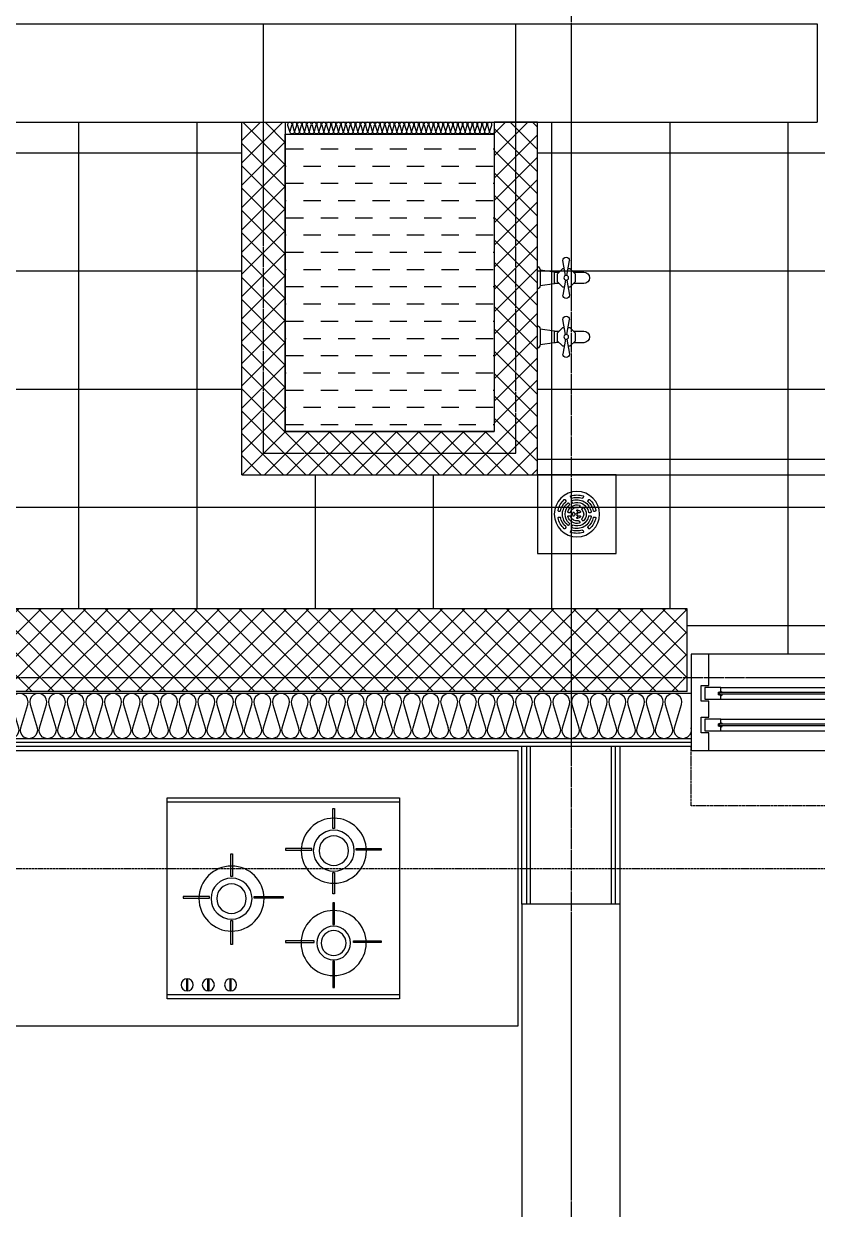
# Model space of a CAD drawing. Header units: millimetres. Extents: x 18456 to 179493, y -203649 to 469211.
# Drawn here: x 135977 to 137991, y 351088 to 354097 of the extents above; entities that cross this region are included whole.
import ezdxf

# ---------------------------------------------------------------- set-up
doc = ezdxf.new("R2010")
doc.units = ezdxf.units.MM
for name, pattern in [('X-평면도(기본형)$0$CEN', [52.5, 50, -1, 0.5, -1]), ('X-평면도(기본형)$0$HID', [2.8, 1.8, -1]), ('X-평면도(기본형)$0$HID2', [7.5, 6, -1.5])]:
    doc.linetypes.add(name, pattern=pattern)
for name, color, linetype, true_color in [('X-평면도(기본형)$0$40HAT', 9, 'Continuous', 0x808080), ('X-평면도(기본형)$0$4GYP', 4, 'Continuous', 0x00ffff), ('X-평면도(기본형)$0$7GYP', 7, 'Continuous', 0x000000), ('X-평면도(기본형)$0$AHID', 5, 'X-평면도(기본형)$0$HID', 0x0000ff), ('X-평면도(기본형)$0$CEN', 1, 'X-평면도(기본형)$0$CEN', 0xff0000), ('X-평면도(기본형)$0$DOOR', 4, 'Continuous', 0x00ffff), ('X-평면도(기본형)$0$FUR-K', 6, 'Continuous', 0xff00ff), ('X-평면도(기본형)$0$INS', 9, 'Continuous', 0x808080), ('X-평면도(기본형)$0$INSUL', 9, 'Continuous', 0x808080), ('X-평면도(기본형)$0$KIT', 6, 'Continuous', 0xff00ff), ('X-평면도(기본형)$0$KITC', 6, 'Continuous', 0xff00ff), ('X-평면도(기본형)$0$LV', 4, 'Continuous', 0x00ffff), ('X-평면도(기본형)$0$TIL', 5, 'Continuous', 0x0000ff), ('X-평면도(기본형)$0$UIS', 7, 'X-평면도(기본형)$0$HID2', 0x000000), ('X-평면도(기본형)$0$W1', 2, 'Continuous', 0xffff00), ('X-평면도(기본형)$0$W2', 3, 'Continuous', 0x00ff00), ('X-평면도(기본형)$0$WID', 4, 'Continuous', 0x00ffff), ('X-평면도(기본형)$0$설비OPEN', 9, 'Continuous', 0x808080), ('X-평면도(기본형)$0$수전', 5, 'Continuous', 0x0000ff)]:
    doc.layers.add(name, color=color, linetype=linetype, true_color=true_color)
pattern_1 = [(315, (-174175.336, 75338.112), (28.2842712, 28.2842712), []), (45, (-174175.336, 75338.112), (-28.2842712, 28.2842712), [])]

# ---------------------------------------------------------------- blocks, each defined once
blk = doc.blocks.new('U275 (X-평면도(기본형)$0$ins-l)')
at = {"layer": 'X-평면도(기본형)$0$INSUL', "color": 8, "true_color": 0x808080}
for p, q in [((37, 24), (21, 76)), ((57, 76), (42, 24)), ((78, 24), (63, 76)), ((99, 76), (83, 24)), ((119, 24), (104, 76)), ((140, 76), (124, 24)), ((161, 24), (145, 76)), ((181, 76), (166, 24)), ((202, 24), (186, 76)), ((222, 76), (207, 24)), ((243, 24), (228, 76)), ((264, 76), (248, 24)), ((284, 24), (269, 76)), ((305, 76), (289, 24)), ((325, 24), (310, 76)), ((346, 76), (331, 24)), ((367, 24), (351, 76)), ((387, 76), (372, 24)), ((408, 24), (392, 76)), ((428, 76), (413, 24)), ((449, 24), (434, 76)), ((470, 76), (454, 24)), ((490, 24), (475, 76)), ((511, 76), (495, 24)), ((531, 24), (516, 76)), ((552, 76), (537, 24)), ((573, 24), (557, 76)), ((593, 76), (578, 24)), ((614, 24), (598, 76)), ((635, 76), (619, 24)), ((655, 24), (640, 76)), ((676, 76), (660, 24)), ((696, 24), (681, 76)), ((717, 76), (702, 24)), ((738, 24), (722, 76)), ((758, 76), (743, 24)), ((779, 24), (763, 76)), ((799, 76), (784, 24)), ((820, 24), (805, 76)), ((841, 76), (825, 24)), ((861, 24), (846, 76)), ((882, 76), (866, 24)), ((902, 24), (887, 76)), ((923, 76), (908, 24)), ((944, 24), (928, 76)), ((964, 76), (949, 24)), ((985, 24), (969, 76)), ((1006, 76), (990, 24)), ((1026, 24), (1011, 76)), ((1047, 76), (1031, 24)), ((1067, 24), (1052, 76)), ((1088, 76), (1073, 24)), ((1109, 24), (1093, 76)), ((1129, 76), (1114, 24)), ((1150, 24), (1134, 76)), ((1170, 76), (1155, 24)), ((1191, 24), (1176, 76)), ((1212, 76), (1196, 24)), ((1232, 24), (1217, 76)), ((1253, 76), (1237, 24)), ((1273, 24), (1258, 76)), ((1294, 76), (1279, 24)), ((1315, 24), (1299, 76)), ((1335, 76), (1320, 24)), ((1356, 24), (1340, 76)), ((1377, 76), (1361, 24)), ((1397, 24), (1382, 76)), ((1418, 76), (1402, 24)), ((1438, 24), (1423, 76)), ((1459, 76), (1443, 24)), ((1480, 24), (1464, 76)), ((1500, 76), (1485, 24)), ((1521, 24), (1505, 76)), ((1541, 76), (1526, 24)), ((1562, 24), (1547, 76)), ((1583, 76), (1567, 24)), ((1603, 24), (1588, 76)), ((1624, 76), (1608, 24)), ((1644, 24), (1629, 76)), ((1665, 76), (1650, 24)), ((1686, 24), (1670, 76)), ((1706, 76), (1691, 24)), ((1727, 24), (1711, 76)), ((1747, 76), (1732, 24))]:
    blk.add_line(p, q, dxfattribs=at)
at = {"layer": 'X-평면도(기본형)$0$INSUL', "color": 8, "true_color": 0x808080, "extrusion": (0, 0, -1)}
for centre in [(-39, 81), (-81, 81), (-122, 81), (-163, 81), (-204, 81), (-246, 81), (-287, 81), (-328, 81), (-369, 81), (-410, 81), (-452, 81), (-493, 81), (-534, 81), (-575, 81), (-617, 81), (-658, 81), (-699, 81), (-740, 81), (-781, 81), (-823, 81), (-864, 81), (-905, 81), (-946, 81), (-987, 81), (-1029, 81), (-1070, 81), (-1111, 81), (-1152, 81), (-1194, 81), (-1235, 81), (-1276, 81), (-1317, 81), (-1358, 81), (-1400, 81), (-1441, 81), (-1482, 81), (-1523, 81), (-1565, 81), (-1606, 81), (-1647, 81), (-1688, 81), (-1729, 81)]:
    blk.add_arc(centre, 18.8, 343.3008, 196.6992, dxfattribs=at)
at = {"layer": 'X-평면도(기본형)$0$INSUL', "color": 8, "true_color": 0x808080}
for centre in [(19, 19), (60, 19), (101, 19), (142, 19), (184, 19), (225, 19), (266, 19), (307, 19), (349, 19), (390, 19), (431, 19), (472, 19), (513, 19), (555, 19), (596, 19), (637, 19), (678, 19), (720, 19), (761, 19), (802, 19), (843, 19), (884, 19), (926, 19), (967, 19), (1008, 19), (1049, 19), (1091, 19), (1132, 19), (1173, 19), (1214, 19), (1255, 19), (1297, 19), (1338, 19), (1379, 19), (1420, 19), (1462, 19), (1503, 19), (1544, 19), (1585, 19), (1626, 19), (1668, 19), (1709, 19)]:
    blk.add_arc(centre, 18.8, 163.3008, 16.6992, dxfattribs=at)
blk = doc.blocks.new('X-평면도(기본형)$0$HOBGAS19')
at = {"layer": 'X-평면도(기본형)$0$KIT'}
for p, q in [((599.3, 539.1), (9.3, 539.1)), ((9.3, 49.1), (599.3, 49.1))]:
    blk.add_line(p, q, dxfattribs=at)
for points in [[(9.3, 549.1), (9.3, 39.1), (599.3, 39.1), (599.3, 549.1)], [(178.6, 471.2), (178.6, 521.9), (174.3, 521.9), (174.3, 471.2)], [(119.3, 420.2), (55.7, 420.2), (55.7, 415.9), (119.3, 415.9)], [(232.3, 420.2), (298.8, 420.2), (298.8, 415.9), (232.3, 415.9)], [(438, 349.6), (438, 406.8), (433.7, 406.8), (433.7, 349.6)], [(178.6, 305.7), (178.6, 359.2), (174.3, 359.2), (174.3, 305.7)], [(174.5, 228), (174.5, 282.5), (178.7, 282.5), (178.7, 228)], [(378.7, 298.6), (304.8, 298.6), (304.8, 294.3), (378.7, 294.3)], [(491.7, 298.6), (558.2, 298.6), (558.2, 294.3), (491.7, 294.3)], [(438, 177.1), (438, 237.6), (433.7, 237.6), (433.7, 177.1)], [(126.1, 185.8), (56, 185.8), (56, 181.5), (126.1, 181.5)], [(226.1, 185.8), (298.7, 185.8), (298.7, 181.5), (226.1, 181.5)], [(174.5, 67.5), (174.5, 134.7), (178.7, 134.7), (178.7, 67.5)], [(436.4, 87.7), (440, 87.7), (440, 60.5), (436.4, 60.5)], [(492.8, 87.7), (496.4, 87.7), (496.4, 60.5), (492.8, 60.5)], [(546.8, 87.7), (550.4, 87.7), (550.4, 60.5), (546.8, 60.5)]]:
    blk.add_lwpolyline(points, close=True, dxfattribs=at)
for centre, radius in [((176.3, 414.9), 82.6), ((176.3, 414.9), 52), ((176.3, 414.9), 37.4), ((435.8, 293.3), 82.6), ((435.8, 293.3), 52), ((435.8, 293.3), 37.4), ((176.7, 180.5), 82.6), ((176.7, 180.5), 42.8), ((176.7, 180.5), 31.6), ((438.2, 74.4), 15.4), ((494.6, 74.4), 15.4), ((548.6, 74.4), 15.4)]:
    blk.add_circle(centre, radius, dxfattribs=at)
blk = doc.blocks.new('X-평면도(기본형)$0$DW1500')
at = {"layer": 'X-평면도(기본형)$0$WID', "color": 1, "true_color": 0xff0000}
blk.add_line((750, 50), (750, -295), dxfattribs=at)
at = {"layer": 'X-평면도(기본형)$0$WID', "color": 8, "true_color": 0x808080}
for p, q in [((1455, 0), (45, 0)), ((766.5, -63), (1428.5, -63)), ((766.5, -63), (766.5, -67)), ((766.5, -67), (1428.5, -67)), ((1428.5, -63), (1428.5, -67)), ((71.5, -98), (733.5, -98)), ((71.5, -98), (71.5, -102)), ((71.5, -102), (733.5, -102)), ((733.5, -98), (733.5, -102)), ((766.5, -143), (1428.5, -143)), ((766.5, -143), (766.5, -147)), ((766.5, -147), (1428.5, -147)), ((1428.5, -143), (1428.5, -147)), ((71.5, -178), (733.5, -178)), ((71.5, -178), (71.5, -182)), ((733.5, -178), (733.5, -182)), ((71.5, -182), (733.5, -182)), ((45, -245), (1455, -245))]:
    blk.add_line(p, q, dxfattribs=at)
at = {"layer": 'X-평면도(기본형)$0$WID'}
for p, q in [((1425, -50), (770, -50)), ((730, -85), (75, -85)), ((1425, -80), (770, -80)), ((730, -115), (75, -115)), ((1425, -130), (770, -130)), ((730, -165), (75, -165)), ((1425, -160), (770, -160)), ((730, -195), (75, -195))]:
    blk.add_line(p, q, dxfattribs=at)
for points in [[(0, -245), (45, -245), (45, -200), (25, -200), (25, -160), (45, -160), (45, -120), (25, -120), (25, -80), (45, -80), (45, 0), (0, 0)], [(1500, 0), (1455, 0), (1455, -45), (1475, -45), (1475, -85), (1455, -85), (1455, -125), (1475, -125), (1475, -165), (1455, -165), (1455, -245), (1500, -245)], [(770, -80), (730, -80), (730, -50), (770, -50), (770, -60), (764.5, -61.8), (764.5, -68.2), (770, -70)], [(1425, -80), (1465, -80), (1465, -50), (1425, -50), (1425, -60), (1430.5, -61.8), (1430.5, -68.2), (1425, -70)], [(75, -115), (35, -115), (35, -85), (75, -85), (75, -95), (69.5, -96.8), (69.5, -103.2), (75, -105)], [(730, -115), (770, -115), (770, -85), (730, -85), (730, -95), (735.5, -96.8), (735.5, -103.2), (730, -105)], [(770, -160), (730, -160), (730, -130), (770, -130), (770, -140), (764.5, -141.8), (764.5, -148.2), (770, -150)], [(1425, -160), (1465, -160), (1465, -130), (1425, -130), (1425, -140), (1430.5, -141.8), (1430.5, -148.2), (1425, -150)], [(75, -195), (35, -195), (35, -165), (75, -165), (75, -175), (69.5, -176.8), (69.5, -183.2), (75, -185)], [(730, -195), (770, -195), (770, -165), (730, -165), (730, -175), (735.5, -176.8), (735.5, -183.2), (730, -185)]]:
    blk.add_lwpolyline(points, close=True, dxfattribs=at)
at = {"layer": 'X-평면도(기본형)$0$WID', "color": 8, "true_color": 0x808080}
for points in [[(770, -59.2), (772.7, -60.6), (773.3, -61.6), (773.8, -63)], [(1425, -59.2), (1422.3, -60.6), (1421.7, -61.6), (1421.2, -63)], [(770, -70.8), (772.7, -69.4), (773.3, -68.4), (773.8, -67)], [(1425, -70.8), (1422.3, -69.4), (1421.7, -68.4), (1421.2, -67)], [(75, -94.2), (77.7, -95.6), (78.3, -96.6), (78.8, -98)], [(75, -105.8), (77.7, -104.4), (78.3, -103.4), (78.8, -102)], [(730, -94.2), (727.3, -95.6), (726.7, -96.6), (726.2, -98)], [(730, -105.8), (727.3, -104.4), (726.7, -103.4), (726.2, -102)], [(770, -139.2), (772.7, -140.6), (773.3, -141.6), (773.8, -143)], [(770, -150.8), (772.7, -149.4), (773.3, -148.4), (773.8, -147)], [(1425, -139.2), (1422.3, -140.6), (1421.7, -141.6), (1421.2, -143)], [(1425, -150.8), (1422.3, -149.4), (1421.7, -148.4), (1421.2, -147)], [(75, -174.2), (77.7, -175.6), (78.3, -176.6), (78.8, -178)], [(730, -174.2), (727.3, -175.6), (726.7, -176.6), (726.2, -178)], [(75, -185.8), (77.7, -184.4), (78.3, -183.4), (78.8, -182)], [(730, -185.8), (727.3, -184.4), (726.7, -183.4), (726.2, -182)]]:
    blk.add_lwpolyline(points, dxfattribs=at)
blk = doc.blocks.new('U142 (X-평면도(기본형)$0$ins-l)')
at = {"layer": 'X-평면도(기본형)$0$INSUL', "color": 8, "true_color": 0x808080}
for p, q in [((36.9, 24.2), (21.4, 75.8)), ((57.5, 75.8), (42, 24.2)), ((78.1, 24.2), (62.6, 75.8)), ((98.7, 75.8), (83.2, 24.2)), ((119.3, 24.2), (103.8, 75.8)), ((139.9, 75.8), (124.5, 24.2)), ((160.5, 24.2), (145.1, 75.8)), ((181.1, 75.8), (165.7, 24.2)), ((201.7, 24.2), (186.3, 75.8)), ((222.3, 75.8), (206.9, 24.2)), ((243, 24.2), (227.5, 75.8)), ((263.6, 75.8), (248.1, 24.2)), ((284.2, 24.2), (268.7, 75.8)), ((304.8, 75.8), (289.3, 24.2)), ((325.4, 24.2), (309.9, 75.8)), ((346, 75.8), (330.6, 24.2)), ((366.6, 24.2), (351.2, 75.8)), ((387.2, 75.8), (371.8, 24.2)), ((407.8, 24.2), (392.4, 75.8)), ((428.4, 75.8), (413, 24.2)), ((449.1, 24.2), (433.6, 75.8)), ((469.7, 75.8), (454.2, 24.2)), ((490.3, 24.2), (474.8, 75.8)), ((510.9, 75.8), (495.4, 24.2)), ((531.5, 24.2), (516, 75.8)), ((552.1, 75.8), (536.6, 24.2)), ((572.7, 24.2), (557.3, 75.8)), ((593.3, 75.8), (577.9, 24.2)), ((613.9, 24.2), (598.5, 75.8)), ((634.5, 75.8), (619.1, 24.2)), ((655.2, 24.2), (639.7, 75.8)), ((675.8, 75.8), (660.3, 24.2)), ((696.4, 24.2), (680.9, 75.8)), ((717, 75.8), (701.5, 24.2)), ((737.6, 24.2), (722.1, 75.8)), ((758.2, 75.8), (742.7, 24.2)), ((778.8, 24.2), (763.4, 75.8)), ((799.4, 75.8), (784, 24.2)), ((820, 24.2), (804.6, 75.8)), ((840.6, 75.8), (825.2, 24.2)), ((861.3, 24.2), (845.8, 75.8)), ((881.9, 75.8), (866.4, 24.2)), ((902.5, 24.2), (887, 75.8)), ((923.1, 75.8), (907.6, 24.2)), ((943.7, 24.2), (928.2, 75.8)), ((964.3, 75.8), (948.8, 24.2)), ((984.9, 24.2), (969.5, 75.8)), ((1005.5, 75.8), (990.1, 24.2)), ((1026.1, 24.2), (1010.7, 75.8)), ((1046.7, 75.8), (1031.3, 24.2)), ((1067.4, 24.2), (1051.9, 75.8)), ((1088, 75.8), (1072.5, 24.2)), ((1108.6, 24.2), (1093.1, 75.8)), ((1129.2, 75.8), (1113.7, 24.2)), ((1149.8, 24.2), (1134.3, 75.8)), ((1170.4, 75.8), (1154.9, 24.2)), ((1191, 24.2), (1175.6, 75.8)), ((1211.6, 75.8), (1196.2, 24.2)), ((1232.2, 24.2), (1216.8, 75.8)), ((1252.8, 75.8), (1237.4, 24.2)), ((1273.5, 24.2), (1258, 75.8)), ((1294.1, 75.8), (1278.6, 24.2)), ((1314.7, 24.2), (1299.2, 75.8)), ((1335.3, 75.8), (1319.8, 24.2)), ((1355.9, 24.2), (1340.4, 75.8)), ((1376.5, 75.8), (1361, 24.2)), ((1397.1, 24.2), (1381.7, 75.8)), ((1417.7, 75.8), (1402.3, 24.2)), ((1438.3, 24.2), (1422.9, 75.8)), ((1458.9, 75.8), (1443.5, 24.2)), ((1479.5, 24.2), (1464.1, 75.8)), ((1500.2, 75.8), (1484.7, 24.2)), ((1520.8, 24.2), (1505.3, 75.8)), ((1541.4, 75.8), (1525.9, 24.2)), ((1562, 24.2), (1546.5, 75.8)), ((1582.6, 75.8), (1567.1, 24.2)), ((1603.2, 24.2), (1587.8, 75.8)), ((1623.8, 75.8), (1608.4, 24.2)), ((1644.4, 24.2), (1629, 75.8)), ((1665, 75.8), (1649.6, 24.2)), ((1685.6, 24.2), (1670.2, 75.8)), ((1706.3, 75.8), (1690.8, 24.2)), ((1726.9, 24.2), (1711.4, 75.8)), ((1747.5, 75.8), (1732, 24.2)), ((1768.1, 24.2), (1752.6, 75.8)), ((1788.7, 75.8), (1773.2, 24.2)), ((1809.3, 24.2), (1793.8, 75.8)), ((1829.9, 75.8), (1814.5, 24.2)), ((1850.5, 24.2), (1835.1, 75.8)), ((1871.1, 75.8), (1855.7, 24.2)), ((1891.7, 24.2), (1876.3, 75.8)), ((1912.4, 75.8), (1896.9, 24.2)), ((1933, 24.2), (1917.5, 75.8)), ((1953.6, 75.8), (1938.1, 24.2)), ((1974.2, 24.2), (1958.7, 75.8)), ((1994.8, 75.8), (1979.3, 24.2)), ((2015.4, 24.2), (1999.9, 75.8)), ((2036, 75.8), (2020.6, 24.2)), ((2056.6, 24.2), (2041.2, 75.8)), ((2077.2, 75.8), (2061.8, 24.2)), ((2097.8, 24.2), (2082.4, 75.8)), ((2118.5, 75.8), (2103, 24.2)), ((2139.1, 24.2), (2123.6, 75.8)), ((2159.7, 75.8), (2144.2, 24.2)), ((2180.3, 24.2), (2164.8, 75.8)), ((2200.9, 75.8), (2185.4, 24.2)), ((2221.5, 24.2), (2206, 75.8)), ((2242.1, 75.8), (2226.7, 24.2)), ((2262.7, 24.2), (2247.3, 75.8)), ((2283.3, 75.8), (2267.9, 24.2)), ((2303.9, 24.2), (2288.5, 75.8)), ((2324.6, 75.8), (2309.1, 24.2)), ((2345.2, 24.2), (2329.7, 75.8)), ((2365.8, 75.8), (2350.3, 24.2)), ((2386.4, 24.2), (2370.9, 75.8)), ((2407, 75.8), (2391.5, 24.2)), ((2427.6, 24.2), (2412.1, 75.8)), ((2448.2, 75.8), (2432.8, 24.2)), ((2468.8, 24.2), (2453.4, 75.8)), ((2489.4, 75.8), (2474, 24.2)), ((2510, 24.2), (2494.6, 75.8)), ((2530.7, 75.8), (2515.2, 24.2)), ((2551.3, 24.2), (2535.8, 75.8)), ((2571.9, 75.8), (2556.4, 24.2)), ((2592.5, 24.2), (2577, 75.8)), ((2613.1, 75.8), (2597.6, 24.2)), ((2633.7, 24.2), (2618.2, 75.8)), ((2654.3, 75.8), (2638.9, 24.2)), ((2674.9, 24.2), (2659.5, 75.8)), ((2695.5, 75.8), (2680.1, 24.2)), ((2716.1, 24.2), (2700.7, 75.8)), ((2736.7, 75.8), (2721.3, 24.2)), ((2757.4, 24.2), (2741.9, 75.8)), ((2778, 75.8), (2762.5, 24.2)), ((2798.6, 24.2), (2783.1, 75.8)), ((2819.2, 75.8), (2803.7, 24.2)), ((2839.8, 24.2), (2824.3, 75.8)), ((2860.4, 75.8), (2845, 24.2)), ((2881, 24.2), (2865.6, 75.8)), ((2901.6, 75.8), (2886.2, 24.2)), ((2922.2, 24.2), (2906.8, 75.8)), ((2942.8, 75.8), (2927.4, 24.2)), ((2963.5, 24.2), (2948, 75.8)), ((2984.1, 75.8), (2968.6, 24.2)), ((3004.7, 24.2), (2989.2, 75.8)), ((3025.3, 75.8), (3009.8, 24.2)), ((3045.9, 24.2), (3030.4, 75.8)), ((3066.5, 75.8), (3051, 24.2)), ((3087.1, 24.2), (3071.7, 75.8)), ((3107.7, 75.8), (3092.3, 24.2)), ((3128.3, 24.2), (3112.9, 75.8)), ((3148.9, 75.8), (3133.5, 24.2)), ((3169.6, 24.2), (3154.1, 75.8)), ((3190.2, 75.8), (3174.7, 24.2))]:
    blk.add_line(p, q, dxfattribs=at)
at = {"layer": 'X-평면도(기본형)$0$INSUL', "color": 8, "true_color": 0x808080, "extrusion": (0, 0, -1)}
for centre in [(-39.4, 81.2), (-80.7, 81.2), (-121.9, 81.2), (-163.1, 81.2), (-204.3, 81.2), (-245.5, 81.2), (-286.8, 81.2), (-328, 81.2), (-369.2, 81.2), (-410.4, 81.2), (-451.6, 81.2), (-492.9, 81.2), (-534.1, 81.2), (-575.3, 81.2), (-616.5, 81.2), (-657.7, 81.2), (-699, 81.2), (-740.2, 81.2), (-781.4, 81.2), (-822.6, 81.2), (-863.8, 81.2), (-905.1, 81.2), (-946.3, 81.2), (-987.5, 81.2), (-1028.7, 81.2), (-1069.9, 81.2), (-1111.1, 81.2), (-1152.4, 81.2), (-1193.6, 81.2), (-1234.8, 81.2), (-1276, 81.2), (-1317.2, 81.2), (-1358.5, 81.2), (-1399.7, 81.2), (-1440.9, 81.2), (-1482.1, 81.2), (-1523.3, 81.2), (-1564.6, 81.2), (-1605.8, 81.2), (-1647, 81.2), (-1688.2, 81.2), (-1729.4, 81.2), (-1770.7, 81.2), (-1811.9, 81.2), (-1853.1, 81.2), (-1894.3, 81.2), (-1935.5, 81.2), (-1976.8, 81.2), (-2018, 81.2), (-2059.2, 81.2), (-2100.4, 81.2), (-2141.6, 81.2), (-2182.9, 81.2), (-2224.1, 81.2), (-2265.3, 81.2), (-2306.5, 81.2), (-2347.7, 81.2), (-2389, 81.2), (-2430.2, 81.2), (-2471.4, 81.2), (-2512.6, 81.2), (-2553.8, 81.2), (-2595.1, 81.2), (-2636.3, 81.2), (-2677.5, 81.2), (-2718.7, 81.2), (-2759.9, 81.2), (-2801.2, 81.2), (-2842.4, 81.2), (-2883.6, 81.2), (-2924.8, 81.2), (-2966, 81.2), (-3007.3, 81.2), (-3048.5, 81.2), (-3089.7, 81.2), (-3130.9, 81.2), (-3172.1, 81.2)]:
    blk.add_arc(centre, 18.8, 343.3008, 196.6992, dxfattribs=at)
at = {"layer": 'X-평면도(기본형)$0$INSUL', "color": 8, "true_color": 0x808080}
for centre in [(18.8, 18.8), (60, 18.8), (101.3, 18.8), (142.5, 18.8), (183.7, 18.8), (224.9, 18.8), (266.1, 18.8), (307.4, 18.8), (348.6, 18.8), (389.8, 18.8), (431, 18.8), (472.2, 18.8), (513.5, 18.8), (554.7, 18.8), (595.9, 18.8), (637.1, 18.8), (678.3, 18.8), (719.6, 18.8), (760.8, 18.8), (802, 18.8), (843.2, 18.8), (884.4, 18.8), (925.7, 18.8), (966.9, 18.8), (1008.1, 18.8), (1049.3, 18.8), (1090.5, 18.8), (1131.8, 18.8), (1173, 18.8), (1214.2, 18.8), (1255.4, 18.8), (1296.6, 18.8), (1337.9, 18.8), (1379.1, 18.8), (1420.3, 18.8), (1461.5, 18.8), (1502.7, 18.8), (1544, 18.8), (1585.2, 18.8), (1626.4, 18.8), (1667.6, 18.8), (1708.8, 18.8), (1750.1, 18.8), (1791.3, 18.8), (1832.5, 18.8), (1873.7, 18.8), (1914.9, 18.8), (1956.2, 18.8), (1997.4, 18.8), (2038.6, 18.8), (2079.8, 18.8), (2121, 18.8), (2162.2, 18.8), (2203.5, 18.8), (2244.7, 18.8), (2285.9, 18.8), (2327.1, 18.8), (2368.3, 18.8), (2409.6, 18.8), (2450.8, 18.8), (2492, 18.8), (2533.2, 18.8), (2574.4, 18.8), (2615.7, 18.8), (2656.9, 18.8), (2698.1, 18.8), (2739.3, 18.8), (2780.5, 18.8), (2821.8, 18.8), (2863, 18.8), (2904.2, 18.8), (2945.4, 18.8), (2986.6, 18.8), (3027.9, 18.8), (3069.1, 18.8), (3110.3, 18.8), (3151.5, 18.8)]:
    blk.add_arc(centre, 18.8, 163.3008, 16.6992, dxfattribs=at)
blk = doc.blocks.new('X-평면도(기본형)$0$수전-1')
at = {"layer": 'X-평면도(기본형)$0$수전'}
for p, q in [((33477.5, -11070.1), (33477.5, -11099.3)), ((33548.8, -11093.5), (33542.1, -11055.2)), ((33552.1, -11093.5), (33558.8, -11055.2)), ((33477.5, -11099.3), (33477.5, -11128.5)), ((33484.5, -11099.3), (33484.5, -11079.4)), ((33484.5, -11119.2), (33484.5, -11099.3)), ((33594.8, -11084.6), (33568.4, -11084.6)), ((33548.8, -11105.1), (33542.1, -11143.3)), ((33552.1, -11105.1), (33558.8, -11143.3)), ((33568.4, -11114), (33594.8, -11114))]:
    blk.add_line(p, q, dxfattribs=at)
for points in [[(33484.5, -11080), (33520.4, -11085), (33520.4, -11099.3), (33520.4, -11113.6), (33484.5, -11118.6)], [(33545.7, -11122.4), (33540.9, -11122.4), (33527.3, -11108.9), (33527.3, -11089.7), (33540.9, -11076.2), (33545.7, -11076.2)], [(33555.1, -11076.2), (33560, -11076.2), (33573.5, -11089.7), (33573.5, -11108.9)], [(33573.5, -11108.9), (33560, -11122.4), (33555.1, -11122.4)]]:
    blk.add_lwpolyline(points, dxfattribs=at)
blk.add_circle((33550.4, -11099.3), 5.91, dxfattribs=at)
for centre, radius, start, end in [((33471.5, -11081.8), 13.2, 10.588, 62.8148), ((33550.4, -11055.2), 8.37, 0, 180), ((33527.4, -11057.7), 28.1, 255.692, 278.489), ((33594.8, -11099.3), 14.7, 270, 90), ((33471.5, -11116.8), 13.2, 297.1852, 349.412), ((33527.4, -11140.9), 28.1, 81.511, 104.308), ((33550.4, -11143.3), 8.37, 180, 0)]:
    blk.add_arc(centre, radius, start, end, dxfattribs=at)
blk = doc.blocks.new('X-평면도(기본형)$0$A$C66e6687a')
at = {"layer": 'X-평면도(기본형)$0$수전', "color": 8, "true_color": 0x808080}
for p, q in [((66.5, 128), (63.5, 129.7)), ((92.5, 143), (92.5, 146.4)), ((96, 131.1), (96, 134.5)), ((96, 131.1), (96, 134.5)), ((104, 131.1), (104, 134.5)), ((107.5, 143), (107.5, 146.4)), ((136.5, 129.7), (133.5, 128)), ((59, 115), (56, 116.7)), ((82.5, 105.5), (79.5, 107.2)), ((86.5, 112.4), (83.5, 114.2)), ((95.2, 101.9), (91.4, 99.7)), ((99.2, 94.9), (95.4, 92.7)), ((96, 103.2), (96, 107.6)), ((96, 103.2), (96, 107.6)), ((104.6, 92.7), (100.7, 94.9)), ((104, 103.2), (104, 107.6)), ((108.6, 99.7), (104.7, 101.9)), ((116.5, 114.2), (113.5, 112.4)), ((120.5, 107.2), (117.5, 105.5)), ((144, 116.7), (141, 115)), ((59, 85), (56, 83.3)), ((66.5, 72), (63.5, 70.3)), ((71.1, 87.9), (68.1, 86.2)), ((75.1, 81), (72.1, 79.3)), ((96, 78.6), (96, 82.1)), ((96, 78.6), (96, 82.1)), ((104, 78.6), (104, 82.1)), ((127.9, 79.3), (124.9, 81)), ((131.9, 86.2), (128.9, 87.9)), ((131.9, 86.2), (128.9, 87.9)), ((136.5, 70.3), (133.5, 72)), ((144, 83.3), (141, 85)), ((92.5, 53.6), (92.5, 57)), ((107.5, 53.6), (107.5, 57))]:
    blk.add_line(p, q, dxfattribs=at)
blk.add_lwpolyline([(0, 0), (0, 200), (200, 200), (200, 0)], close=True, dxfattribs=at)
for radius in [57.5, 2.5]:
    blk.add_circle((100, 100), radius, dxfattribs=at)
for centre, radius, start, end in [((64.3, 131), 1.5, 139.0312, 240), ((100, 100), 48.8, 100.9688, 139.0312), ((100, 100), 36.5, 99.0541, 200.9459), ((67.2, 129.3), 1.5, 240, 318.1835), ((100, 100), 42.5, 101.8165, 138.1835), ((100, 100), 30.1, 100.0234, 199.9766), ((100, 100), 23.6, 44.4106, 135.5894), ((91, 146.4), 1.5, 0, 100.9688), ((91, 143), 1.5, 281.8165, 0), ((94.5, 134.5), 1.5, 0, 99.0541), ((94.5, 131.1), 1.5, 280.0234, 0), ((94.5, 131.1), 1.5, 280.0234, 0), ((105.5, 134.5), 1.5, 80.9459, 180), ((105.5, 131.1), 1.5, 180, 259.9766), ((100, 100), 30.1, 340.0234, 79.9766), ((100, 100), 36.5, 339.0541, 80.9459), ((109, 146.4), 1.5, 79.0312, 180), ((109, 143), 1.5, 180, 258.1835), ((100, 100), 42.5, 41.8165, 78.1835), ((100, 100), 48.8, 40.9688, 79.0312), ((132.8, 129.3), 1.5, 221.8165, 300), ((135.7, 131), 1.5, 300, 40.9688), ((100, 100), 48.8, 160.9688, 199.0312), ((55.3, 115.4), 1.5, 60, 160.9688), ((100, 100), 42.5, 161.8165, 198.1835), ((58.2, 113.7), 1.5, 341.8165, 60), ((100, 100), 23.6, 164.4106, 255.5894), ((78.7, 105.9), 1.5, 60, 164.4106), ((81.7, 104.2), 1.5, 347.0576, 60), ((84.2, 115.5), 1.5, 135.5894, 240), ((100, 100), 17.2, 167.0576, 252.9424), ((87.2, 113.7), 1.5, 240, 312.9424), ((100, 100), 17.2, 47.0576, 132.9424), ((90.6, 101), 1.5, 174.1895, 300), ((100, 100), 10.9, 125.8105, 174.1895), ((94.5, 107.6), 1.5, 0, 125.8105), ((96.1, 91.4), 1.5, 120, 245.8105), ((94.5, 103.2), 1.5, 300, 0), ((100, 93.6), 1.5, 60, 120), ((105.5, 107.6), 1.5, 54.1895, 180), ((105.5, 103.2), 1.5, 180, 240), ((103.9, 91.4), 1.5, 294.1895, 60), ((100, 100), 17.2, 287.0576, 12.9424), ((100, 100), 23.6, 284.4106, 15.5894), ((100, 100), 10.9, 5.8105, 54.1895), ((109.4, 101), 1.5, 240, 5.8105), ((112.8, 113.7), 1.5, 227.0576, 300), ((115.8, 115.5), 1.5, 300, 44.4106), ((118.3, 104.2), 1.5, 120, 192.9424), ((121.3, 105.9), 1.5, 15.5894, 120), ((141.8, 113.7), 1.5, 120, 198.1835), ((100, 100), 42.5, 341.8165, 18.1835), ((144.7, 115.4), 1.5, 19.0312, 120), ((100, 100), 48.8, 340.9688, 19.0312), ((55.3, 84.6), 1.5, 199.0312, 300), ((58.2, 86.3), 1.5, 300, 18.1835), ((64.3, 69), 1.5, 120, 220.9688), ((100, 100), 48.8, 220.9688, 259.0312), ((67.4, 87.5), 1.5, 200.9459, 300), ((67.2, 70.7), 1.5, 41.8165, 120), ((100, 100), 42.5, 221.8165, 258.1835), ((70.3, 89.2), 1.5, 300, 19.9766), ((72.9, 78), 1.5, 120, 219.0541), ((100, 100), 36.5, 219.0541, 320.9459), ((75.8, 79.7), 1.5, 40.0234, 120), ((100, 100), 30.1, 220.0234, 319.9766), ((94.5, 78.6), 1.5, 255.5894, 0), ((94.5, 82.1), 1.5, 0, 72.9424), ((100, 100), 10.9, 245.8105, 294.1895), ((105.5, 82.1), 1.5, 107.0576, 180), ((105.5, 78.6), 1.5, 180, 284.4106), ((100, 100), 42.5, 281.8165, 318.1835), ((100, 100), 48.8, 280.9688, 319.0312), ((124.2, 79.7), 1.5, 60, 139.9766), ((127.1, 78), 1.5, 320.9459, 60), ((129.7, 89.2), 1.5, 160.0234, 240), ((132.8, 70.7), 1.5, 60, 138.1835), ((132.6, 87.5), 1.5, 240, 339.0541), ((135.7, 69), 1.5, 319.0312, 60), ((141.8, 86.3), 1.5, 161.8165, 240), ((144.7, 84.6), 1.5, 240, 340.9688), ((91, 53.6), 1.5, 259.0312, 360), ((91, 57), 1.5, 0, 78.1835), ((109, 57), 1.5, 101.8165, 180), ((109, 53.6), 1.5, 180, 280.9688)]:
    blk.add_arc(centre, radius, start, end, dxfattribs=at)

msp = doc.modelspace()

# ---------------------------------------------------------------- hatches: boundary and pattern name
at = {"layer": 'X-평면도(기본형)$0$40HAT'}
h = msp.add_hatch(dxfattribs=at)
h.set_pattern_fill('H3', color=256, scale=40, style=0, pattern_type=2)
h.set_pattern_definition(pattern_1)
h.paths.add_polyline_path([(137281.3, 353847.4), (137171.3, 353847.4), (137171.3, 353062.4), (136641.3, 353062.4), (136641.3, 353847.4), (136531.3, 353847.4), (136531.3, 352952.4), (137281.3, 352952.4)], flags=0)
h = msp.add_hatch(dxfattribs=at)
h.set_pattern_fill('H3', color=256, scale=40, style=0, pattern_type=2)
h.set_pattern_definition(pattern_1)
h.paths.add_polyline_path([(137661.3, 352402.4), (137661.3, 352612.4), (133991.3, 352612.4), (133991.3, 352402.4)], flags=0)
at = {"layer": 'X-평면도(기본형)$0$TIL'}
h = msp.add_hatch(dxfattribs=at)
h.set_pattern_fill('H3', color=256, scale=300, angle=45, style=0, pattern_type=2)
h.set_pattern_definition([(360, (-512482.68, 372669.67), (2e-13, 300), []), (90, (-512482.68, 372669.67), (-300, 9e-14), [])])
h.paths.add_polyline_path([(140631.3, 353847.4), (137281.3, 353847.4), (137281.3, 352952.4), (136531.3, 352952.4), (136531.3, 353847.4), (131776.3, 353847.4), (131776.3, 353017.4), (128901.3, 353017.4), (128901.3, 352022.4), (129501.3, 352022.4), (129501.3, 351907.4), (131021.3, 351907.4), (131021.3, 352022.4), (131571.3, 352022.4), (131571.3, 352612.4), (132471.3, 352612.4), (132471.3, 352497.4), (133991.3, 352497.4), (133991.3, 352612.4), (137661.3, 352612.4), (137661.3, 352497.4), (139181.3, 352497.4), (139181.3, 352612.4), (139581.3, 352612.4), (139731.3, 352612.4), (140631.3, 352612.4)], flags=0)
at = {"layer": 'X-평면도(기본형)$0$설비OPEN'}
h = msp.add_hatch(dxfattribs=at)
h.set_pattern_fill('DASH', color=256, scale=350, style=0, pattern_type=2)
h.set_pattern_definition([(0, (94206.276, 90667.386), (43.75, 43.75), [43.75, -43.75])])
h.paths.add_polyline_path([(137171.3, 353062.4), (136641.3, 353062.4), (136641.3, 353817.4), (137171.3, 353817.4)], flags=0)

# ---------------------------------------------------------------- linework, layer by layer
at = {"layer": 'X-평면도(기본형)$0$4GYP'}
for p, q in [((137671.3, 352272.4), (133981.3, 352272.4)), ((137671.3, 352262.4), (133981.3, 352262.4))]:
    msp.add_line(p, q, dxfattribs=at)
at = {"layer": 'X-평면도(기본형)$0$7GYP'}
for p, q in [((137241.3, 351862.4), (137241.3, 352262.4)), ((137253.8, 351862.4), (137253.8, 352262.4)), ((137263.3, 351862.4), (137263.3, 352262.4)), ((137469.3, 351862.4), (137469.3, 352262.4)), ((137478.8, 351862.4), (137478.8, 352262.4)), ((137491.3, 351862.4), (137491.3, 352262.4))]:
    msp.add_line(p, q, dxfattribs=at)
at = {"layer": 'X-평면도(기본형)$0$AHID'}
msp.add_lwpolyline([(139171.3, 352262.4), (139171.3, 352112.4), (137671.3, 352112.4), (137671.3, 352262.4)], dxfattribs=at)
at = {"layer": 'X-평면도(기본형)$0$CEN'}
for p, q in [((137366.3, 355097.4), (137366.3, 349172.4)), ((136586.3, 353007.4), (136586.3, 354097.4)), ((137226.3, 353007.4), (137226.3, 354097.4)), ((136586.3, 353007.4), (137226.3, 353007.4)), ((131771.3, 352437.4), (140831.3, 352437.4))]:
    msp.add_line(p, q, dxfattribs=at)
at = {"layer": 'X-평면도(기본형)$0$INS'}
for p, q in [((137671.3, 352397.4), (133981.3, 352397.4)), ((137671.3, 352282.4), (133981.3, 352282.4))]:
    msp.add_line(p, q, dxfattribs=at)
at = {"layer": 'X-평면도(기본형)$0$KITC', "linetype": 'Continuous'}
msp.add_lwpolyline([(134131.3, 351552.4), (134131.3, 352252.4), (137231.3, 352252.4), (137231.3, 351552.4)], close=True, dxfattribs=at)
at = {"layer": 'X-평면도(기본형)$0$LV'}
for p, q in [((137281.3, 352992.4), (140631.3, 352992.4)), ((137281.3, 352952.4), (140631.3, 352952.4))]:
    msp.add_line(p, q, dxfattribs=at)
at = {"layer": 'X-평면도(기본형)$0$UIS'}
msp.add_lwpolyline([(140181.3, 351782.4), (140181.3, 351952.4), (132371.3, 351952.4), (132371.3, 351362.4), (131921.3, 351362.4)], dxfattribs=at)
at = {"layer": 'X-평면도(기본형)$0$W1'}
for p, q in [((135731.3, 354097.4), (137991.3, 354097.4)), ((137991.3, 354097.4), (137991.3, 353847.4)), ((135731.3, 353847.4), (137991.3, 353847.4)), ((137491.3, 351862.4), (137241.3, 351862.4)), ((137241.3, 351862.4), (137241.3, 349282.4)), ((137491.3, 349282.4), (137491.3, 351862.4))]:
    msp.add_line(p, q, dxfattribs=at)
at = {"layer": 'X-평면도(기본형)$0$W2'}
for p, q in [((136531.3, 353847.4), (136641.3, 353847.4)), ((136531.3, 352952.4), (136531.3, 353847.4)), ((136641.3, 353847.4), (136641.3, 353062.4)), ((137281.3, 353847.4), (137171.3, 353847.4)), ((137171.3, 353847.4), (137171.3, 353062.4)), ((137281.3, 352952.4), (137281.3, 353847.4)), ((136641.3, 353062.4), (137171.3, 353062.4)), ((136531.3, 352952.4), (137281.3, 352952.4)), ((137661.3, 352612.4), (133991.3, 352612.4)), ((137661.3, 352402.4), (137661.3, 352612.4)), ((137661.3, 352402.4), (133991.3, 352402.4))]:
    msp.add_line(p, q, dxfattribs=at)
at = {"layer": 'X-평면도(기본형)$0$설비OPEN'}
msp.add_lwpolyline([(137171.3, 353062.4), (136641.3, 353062.4), (136641.3, 353817.4), (137171.3, 353817.4)], close=True, dxfattribs=at)

# ---------------------------------------------------------------- block references
at = {"layer": 'X-평면도(기본형)$0$DOOR', "rotation": 180}
msp.add_blockref('X-평면도(기본형)$0$DW1500', (139171.3, 352252.4), dxfattribs=at)
at = {"layer": 'X-평면도(기본형)$0$FUR-K', "linetype": 'Continuous', "xscale": -1, "rotation": 4.268868138979087e-06}
msp.add_blockref('X-평면도(기본형)$0$HOBGAS19', (136940.6, 351583.2), dxfattribs=at)
at = {"layer": 'X-평면도(기본형)$0$INSUL'}
for name, p, xscale, yscale, zscale in [('U275 (X-평면도(기본형)$0$ins-l)', (137171.3, 353817.4), -0.2999999999999999, 0.2999999999999999, 0.2999999999999999), ('U142 (X-평면도(기본형)$0$ins-l)', (137671.3, 352282.4), -1.149999999999999, 1.149999999999999, 1.149999999999999)]:
    msp.add_blockref(name, p, dxfattribs=dict(at, xscale=xscale, yscale=yscale, zscale=zscale))
at = {"layer": 'X-평면도(기본형)$0$수전', "xscale": -1}
for name, p, rotation in [('X-평면도(기본형)$0$수전-1', (103803.8, 342353.1), 180), ('X-평면도(기본형)$0$수전-1', (103803.8, 342203.1), 180), ('X-평면도(기본형)$0$A$C66e6687a', (137281.3, 352752.4), 270)]:
    msp.add_blockref(name, p, dxfattribs=dict(at, rotation=rotation))

doc.saveas('drawing.dxf')
